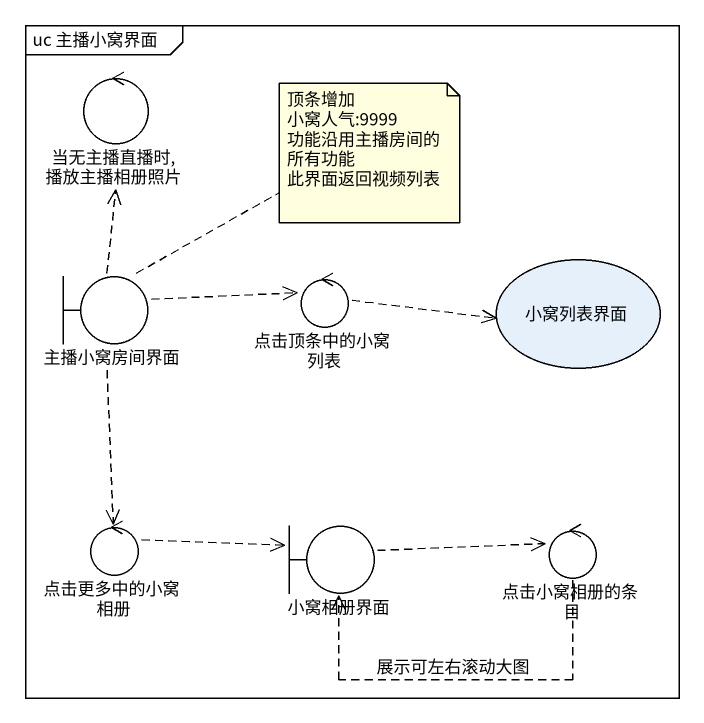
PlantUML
@startuml
mainframe uc 主播小窝界面
control "当无主播直播时,播放主播相册照片" as 当无主播直播时_播放主播相册照片
boundary 主播小窝房间界面
control 点击顶条中的小窝列表
usecase 小窝列表界面
control 点击更多中的小窝相册
boundary 小窝相册界面
control 点击小窝相册的条目
主播小窝房间界面 .up.> 当无主播直播时_播放主播相册照片
主播小窝房间界面 .right.> 点击顶条中的小窝列表
主播小窝房间界面 ..> 点击更多中的小窝相册
点击顶条中的小窝列表 .right.> 小窝列表界面
点击更多中的小窝相册 .right.> 小窝相册界面
小窝相册界面 .right.> 点击小窝相册的条目
点击小窝相册的条目 .left.> 小窝相册界面 : 展示可左右滚动大图
note top of 主播小窝房间界面
  顶条增加
  小窝人气:9999
  功能沿用主播房间的所有功能
  此界面返回视频列表
end note
@enduml
